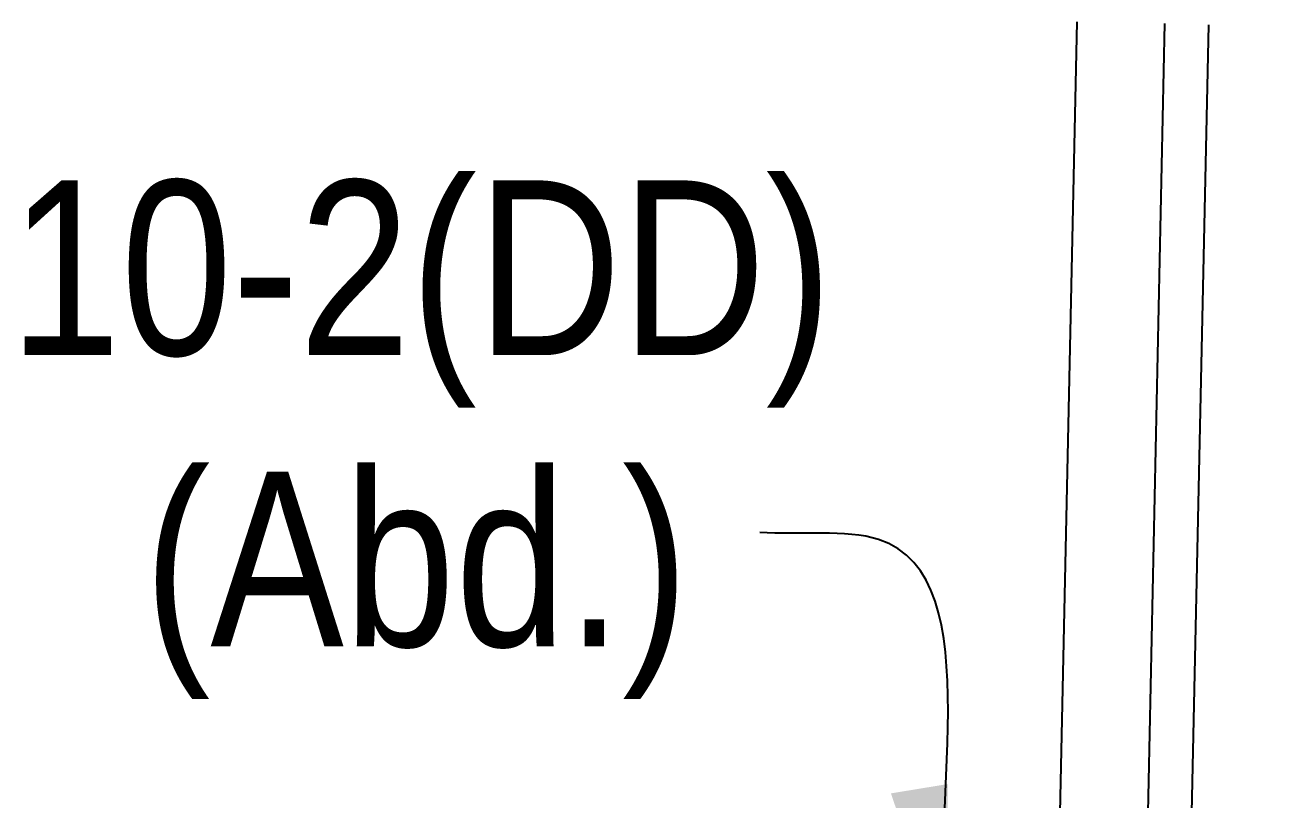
# Model space of a CAD drawing. Extents: x 393916 to 404684, y 6048329 to 6056646.
# Drawn here: x 400946.4 to 401017.3, y 6049625.3 to 6049669.6 of the extents above; entities that cross this region are included whole.
import ezdxf

# ---------------------------------------------------------------- set-up
doc = ezdxf.new("R2010")
doc.units = 0
doc.header["$LTSCALE"] = 5
doc.linetypes.add('foc-DOT', pattern=[1, 0.2, -0.8])
doc.linetypes.add('foc-UNSURVEYED', pattern=[12.5, 10, -2.5])
doc.layers.add('DETAIL-HZ-Existing', color=8, linetype='foc-DOT')
doc.layers.add('L-USEC', color=7, linetype='foc-UNSURVEYED')
doc.styles.add('80CG', font='ARIALN.TTF', dxfattribs={"height": 10})
doc.styles.add('80L', font='ARIALN.TTF', dxfattribs={"height": 10})
doc.dimstyles.new('Compass 5 000', dxfattribs={"dimscale": 5, "dimtxt": 9, "dimasz": 2, "dimexe": 0.2, "dimexo": 0.0625, "dimgap": 0.5, "dimtad": 0, "dimtih": 1, "dimtoh": 1, "dimzin": 0, "dimdsep": 46, "dimtxsty": '80CG', "dimcen": 0.1, "dimse1": 1, "dimse2": 1, "dimclrd": 256, "dimclrt": 256, "dimaunit": 1, "dimadec": 4, "dimazin": 0, "dimtfac": 0.06, "dimtofl": 0, "dimtmove": 0, "dimatfit": 1, "dimfxl": 0.2, "dimtolj": 1, "dimtzin": 0, "dimlwd": -1, "dimarcsym": 0})

msp = doc.modelspace()

# ---------------------------------------------------------------- linework, layer by layer
at = {"layer": 'L-USEC'}
for p, q in [((401005.499, 6049619.759), (401009.793, 6049820.714)), ((401010.523, 6049619.652), (401014.818, 6049820.606)), ((401013.034, 6049619.594), (401017.329, 6049820.548))]:
    msp.add_line(p, q, dxfattribs=at)

# ---------------------------------------------------------------- texts
at = {"layer": 'DETAIL-HZ-Existing', "insert": (400955.714, 6049660.676), "char_height": 9.99577, "attachment_point": 1, "style": '80L'}
msp.add_mtext_dynamic_manual_height_columns('\\pi-10.201;10-2(DD)\\P\\pi-2.5271;(Abd.)', width=24.74211, gutter_width=50.021, heights=[0], dxfattribs=at)

# ---------------------------------------------------------------- leaders
at = {"layer": 'DETAIL-HZ-Existing', "linetype": 'ByBlock', "path_type": 1}
msp.add_leader([(400999.164, 6049616.012), (400995.211, 6049640.14), (400988.421, 6049640.528)], dimstyle='Compass 5 000', override={"dimgap": 0.5, "dimtad": 0}, dxfattribs=at)

doc.saveas('drawing.dxf')
